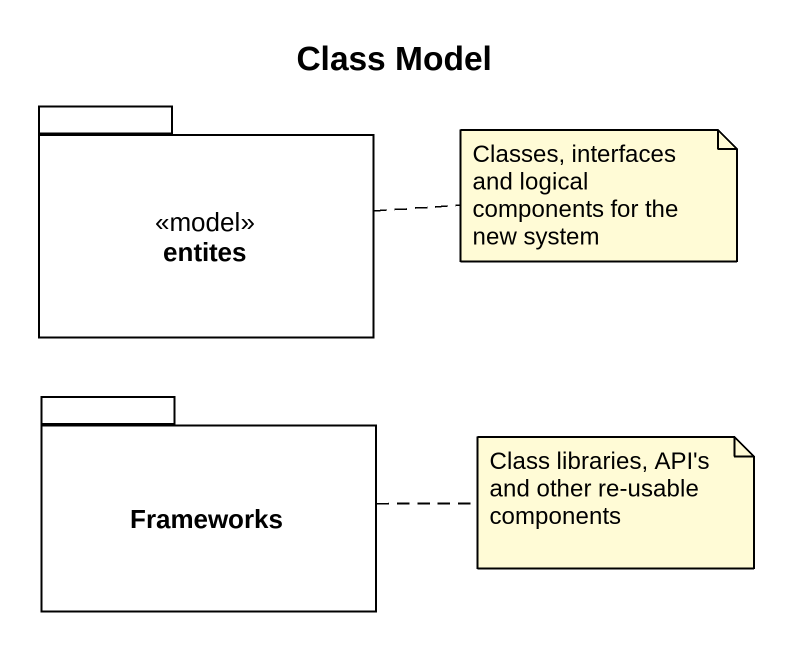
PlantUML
@startuml
title Class Model
package entites <<model>> {
}
package Frameworks {
}
note right of entites : Classes, interfaces and logical components for the new system
note right of Frameworks : Class libraries, API's and other re-usable components
@enduml
